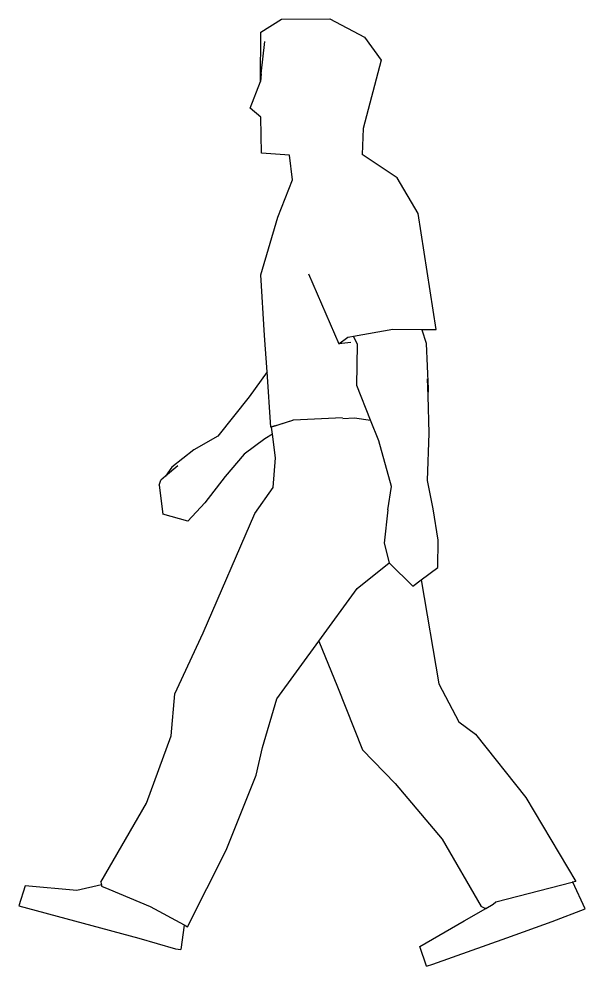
# Model space of a CAD drawing. Header units: millimetres. Extents: x 1205.7 to 1284.3, y 625.1 to 651.5.
# Drawn here: x 1266.545 to 1267.281, y 650.281 to 651.511 of the extents above; entities that cross this region are included whole.
import ezdxf

# ---------------------------------------------------------------- set-up
doc = ezdxf.new("R2010")
doc.units = ezdxf.units.MM
doc.layers.add('Edges', color=7, linetype='Continuous')

# ---------------------------------------------------------------- blocks, each defined once
blk = doc.blocks.new('man walking rs')
at = {"layer": 'Edges'}
for p, q in [((-3.075, 34.43), (-1.541, 35.401)), ((-1.541, 35.401), (2.079, 35.421)), ((2.079, 35.421), (4.673, 34.044)), ((-3.1, 30.747), (-3.075, 34.43)), ((4.673, 34.044), (5.936, 32.328)), ((-3.066, 31.324), (-2.773, 33.728)), ((5.936, 32.328), (4.577, 27.236)), ((-3.066, 31.324), (-3.1, 30.747)), ((-3.874, 28.734), (-3.1, 30.747)), ((-3.082, 28.072), (-3.874, 28.734)), ((-3.021, 25.374), (-3.082, 28.072)), ((4.577, 27.236), (4.512, 25.269)), ((-0.944, 25.236), (-3.021, 25.374)), ((-0.715, 23.38), (-0.944, 25.236)), ((4.512, 25.269), (4.511, 25.269)), ((7.112, 23.538), (4.512, 25.269)), ((8.683, 20.859), (7.112, 23.538)), ((-1.799, 20.598), (-0.719, 23.378)), ((-3.069, 16.27), (-1.799, 20.598)), ((10.034, 12.188), (8.683, 20.859)), ((0.488, 16.36), (2.757, 11.12)), ((-2.806, 11.729), (-3.069, 16.27)), ((3.855, 11.688), (6.787, 12.219)), ((6.787, 12.219), (8.975, 12.198)), ((8.975, 12.198), (10.034, 12.188)), ((8.996, 12.133), (8.975, 12.198)), ((10.034, 12.188), (8.996, 12.133)), ((9.311, 11.153), (8.996, 12.133)), ((-2.619, 9.014), (-2.806, 11.729)), ((2.757, 11.12), (3.431, 11.612)), ((3.431, 11.612), (3.591, 11.641)), ((3.591, 11.641), (3.855, 11.688)), ((4.15, 11.062), (3.855, 11.688)), ((3.647, 11.206), (2.757, 11.12)), ((4.096, 8.009), (4.15, 11.062)), ((9.465, 7.758), (9.311, 11.153)), ((-2.619, 9.014), (-3.948, 7.154)), ((-2.333, 4.883), (-2.619, 9.014)), ((5.128, 5.414), (4.096, 8.009)), ((9.429, 7.225), (9.389, 8.501)), ((-3.948, 7.154), (-6.292, 4.212)), ((9.429, 7.225), (9.465, 7.758)), ((9.515, 4.444), (9.429, 7.225)), ((-2.333, 4.883), (-0.69, 5.406)), ((-2.333, 4.883), (-2.034, 4.979)), ((-2.034, 4.979), (-2.188, 4.925)), ((-2.034, 4.979), (-0.69, 5.406)), ((-0.69, 5.406), (-0.687, 5.406)), ((-0.69, 5.406), (-0.687, 5.406)), ((-0.646, 5.419), (-0.687, 5.407)), ((3.042, 5.57), (-0.646, 5.419)), ((3.065, 5.544), (3.919, 5.576)), ((3.065, 5.544), (3.919, 5.576)), ((3.919, 5.576), (5.128, 5.414)), ((5.75, 3.85), (5.128, 5.414)), ((-2.217, 4.367), (-2.793, 4.007)), ((-2.188, 4.925), (-2.333, 4.883)), ((-2.188, 4.925), (-2.333, 4.883)), ((-2.188, 4.925), (-2.287, 4.89)), ((-2.217, 4.367), (-2.287, 4.89)), ((-1.982, 2.589), (-2.217, 4.367)), ((9.383, 0.899), (9.515, 4.444)), ((-6.292, 4.212), (-8.104, 3.187)), ((-2.793, 4.007), (-4.328, 2.866)), ((6.707, 0.445), (5.75, 3.85)), ((-8.104, 3.187), (-9.73, 1.897)), ((-4.328, 2.866), (-5.752, 1.189)), ((-2.154, 0.364), (-1.982, 2.589)), ((-9.302, 1.994), (-10.214, 1.223)), ((-9.73, 1.897), (-10.214, 1.223)), ((-10.691, 0.558), (-10.569, 0.923)), ((-10.214, 1.223), (-10.569, 0.923)), ((-5.752, 1.189), (-7.265, -0.771)), ((9.82, -1.218), (9.383, 0.899)), ((-10.691, 0.558), (-10.417, -1.626)), ((-3.53, -1.58), (-2.154, 0.364)), ((6.412, -1.298), (6.707, 0.445)), ((-7.265, -0.771), (-8.551, -2.149)), ((6.412, -1.298), (6.137, -3.793)), ((10.199, -3.579), (9.82, -1.218)), ((-8.551, -2.149), (-10.417, -1.626)), ((-7.395, -10.489), (-3.53, -1.58)), ((6.137, -3.793), (6.53, -5.268)), ((10.154, -5.601), (10.199, -3.579)), ((4.135, -7.175), (6.53, -5.268)), ((6.53, -5.268), (6.538, -5.296)), ((8.3, -7.012), (6.538, -5.296)), ((8.917, -6.542), (10.154, -5.601)), ((8.3, -7.012), (8.917, -6.542)), ((8.917, -6.542), (10.231, -14.307)), ((1.261, -11.121), (4.135, -7.175)), ((-9.526, -15.058), (-7.395, -10.489)), ((-1.88, -15.433), (1.261, -11.121)), ((1.261, -11.121), (2.649, -14.536)), ((2.649, -14.536), (4.526, -19.244)), ((10.231, -14.307), (11.736, -17.149)), ((-9.791, -18.208), (-9.526, -15.058)), ((-2.945, -19.072), (-1.88, -15.433)), ((11.736, -17.149), (12.986, -18.077)), ((-11.647, -23.245), (-9.791, -18.208)), ((12.986, -18.077), (16.747, -22.819)), ((-3.427, -21.148), (-2.945, -19.072)), ((4.526, -19.244), (6.978, -21.76)), ((-5.674, -26.75), (-3.427, -21.148)), ((6.978, -21.76), (10.492, -25.937)), ((-15.045, -29.15), (-11.647, -23.245)), ((16.747, -22.819), (20.493, -29.087)), ((10.492, -25.937), (13.413, -30.965)), ((-8.564, -32.487), (-5.674, -26.75)), ((-20.722, -29.431), (-21.182, -30.915)), ((-16.861, -29.775), (-20.722, -29.431)), ((-15.014, -29.357), (-16.861, -29.775)), ((-15.045, -29.15), (-15.014, -29.357)), ((-15.014, -29.357), (-14.998, -29.458)), ((-14.998, -29.458), (-14.457, -29.683)), ((-14.457, -29.683), (-11.366, -30.968)), ((14.502, -30.618), (20.217, -29.153)), ((20.253, -29.144), (20.217, -29.153)), ((20.493, -29.087), (20.253, -29.144)), ((20.258, -29.148), (20.255, -29.148)), ((20.493, -29.087), (20.258, -29.148)), ((21.182, -31.141), (20.258, -29.148)), ((-21.182, -30.915), (-12.204, -33.331)), ((-11.366, -30.968), (-8.816, -32.351)), ((12.143, -32.049), (13.755, -31.108)), ((13.698, -31.127), (13.413, -30.965)), ((13.755, -31.108), (13.698, -31.127)), ((13.755, -31.108), (14.308, -30.785)), ((14.308, -30.785), (14.502, -30.618)), ((18.721, -32.092), (21.182, -31.141)), ((-8.812, -32.356), (-9.078, -34.193)), ((-8.816, -32.351), (-8.812, -32.356)), ((-8.816, -32.351), (-8.564, -32.487)), ((8.805, -33.961), (12.143, -32.049)), ((15.33, -33.317), (18.721, -32.092)), ((-12.204, -33.331), (-9.463, -34.137)), ((9.32, -35.421), (8.805, -33.961)), ((9.792, -35.285), (15.33, -33.317)), ((-9.463, -34.137), (-9.078, -34.193)), ((9.32, -35.421), (9.792, -35.285))]:
    blk.add_line(p, q, dxfattribs=at)

msp = doc.modelspace()

# ---------------------------------------------------------------- block references
at = {"xscale": 0.01736511567298622, "yscale": 0.01736511567298622, "zscale": 0.01736511567298622}
msp.add_blockref('man walking rs', (1266.9127, 650.8961), dxfattribs=at)

doc.saveas('drawing.dxf')
